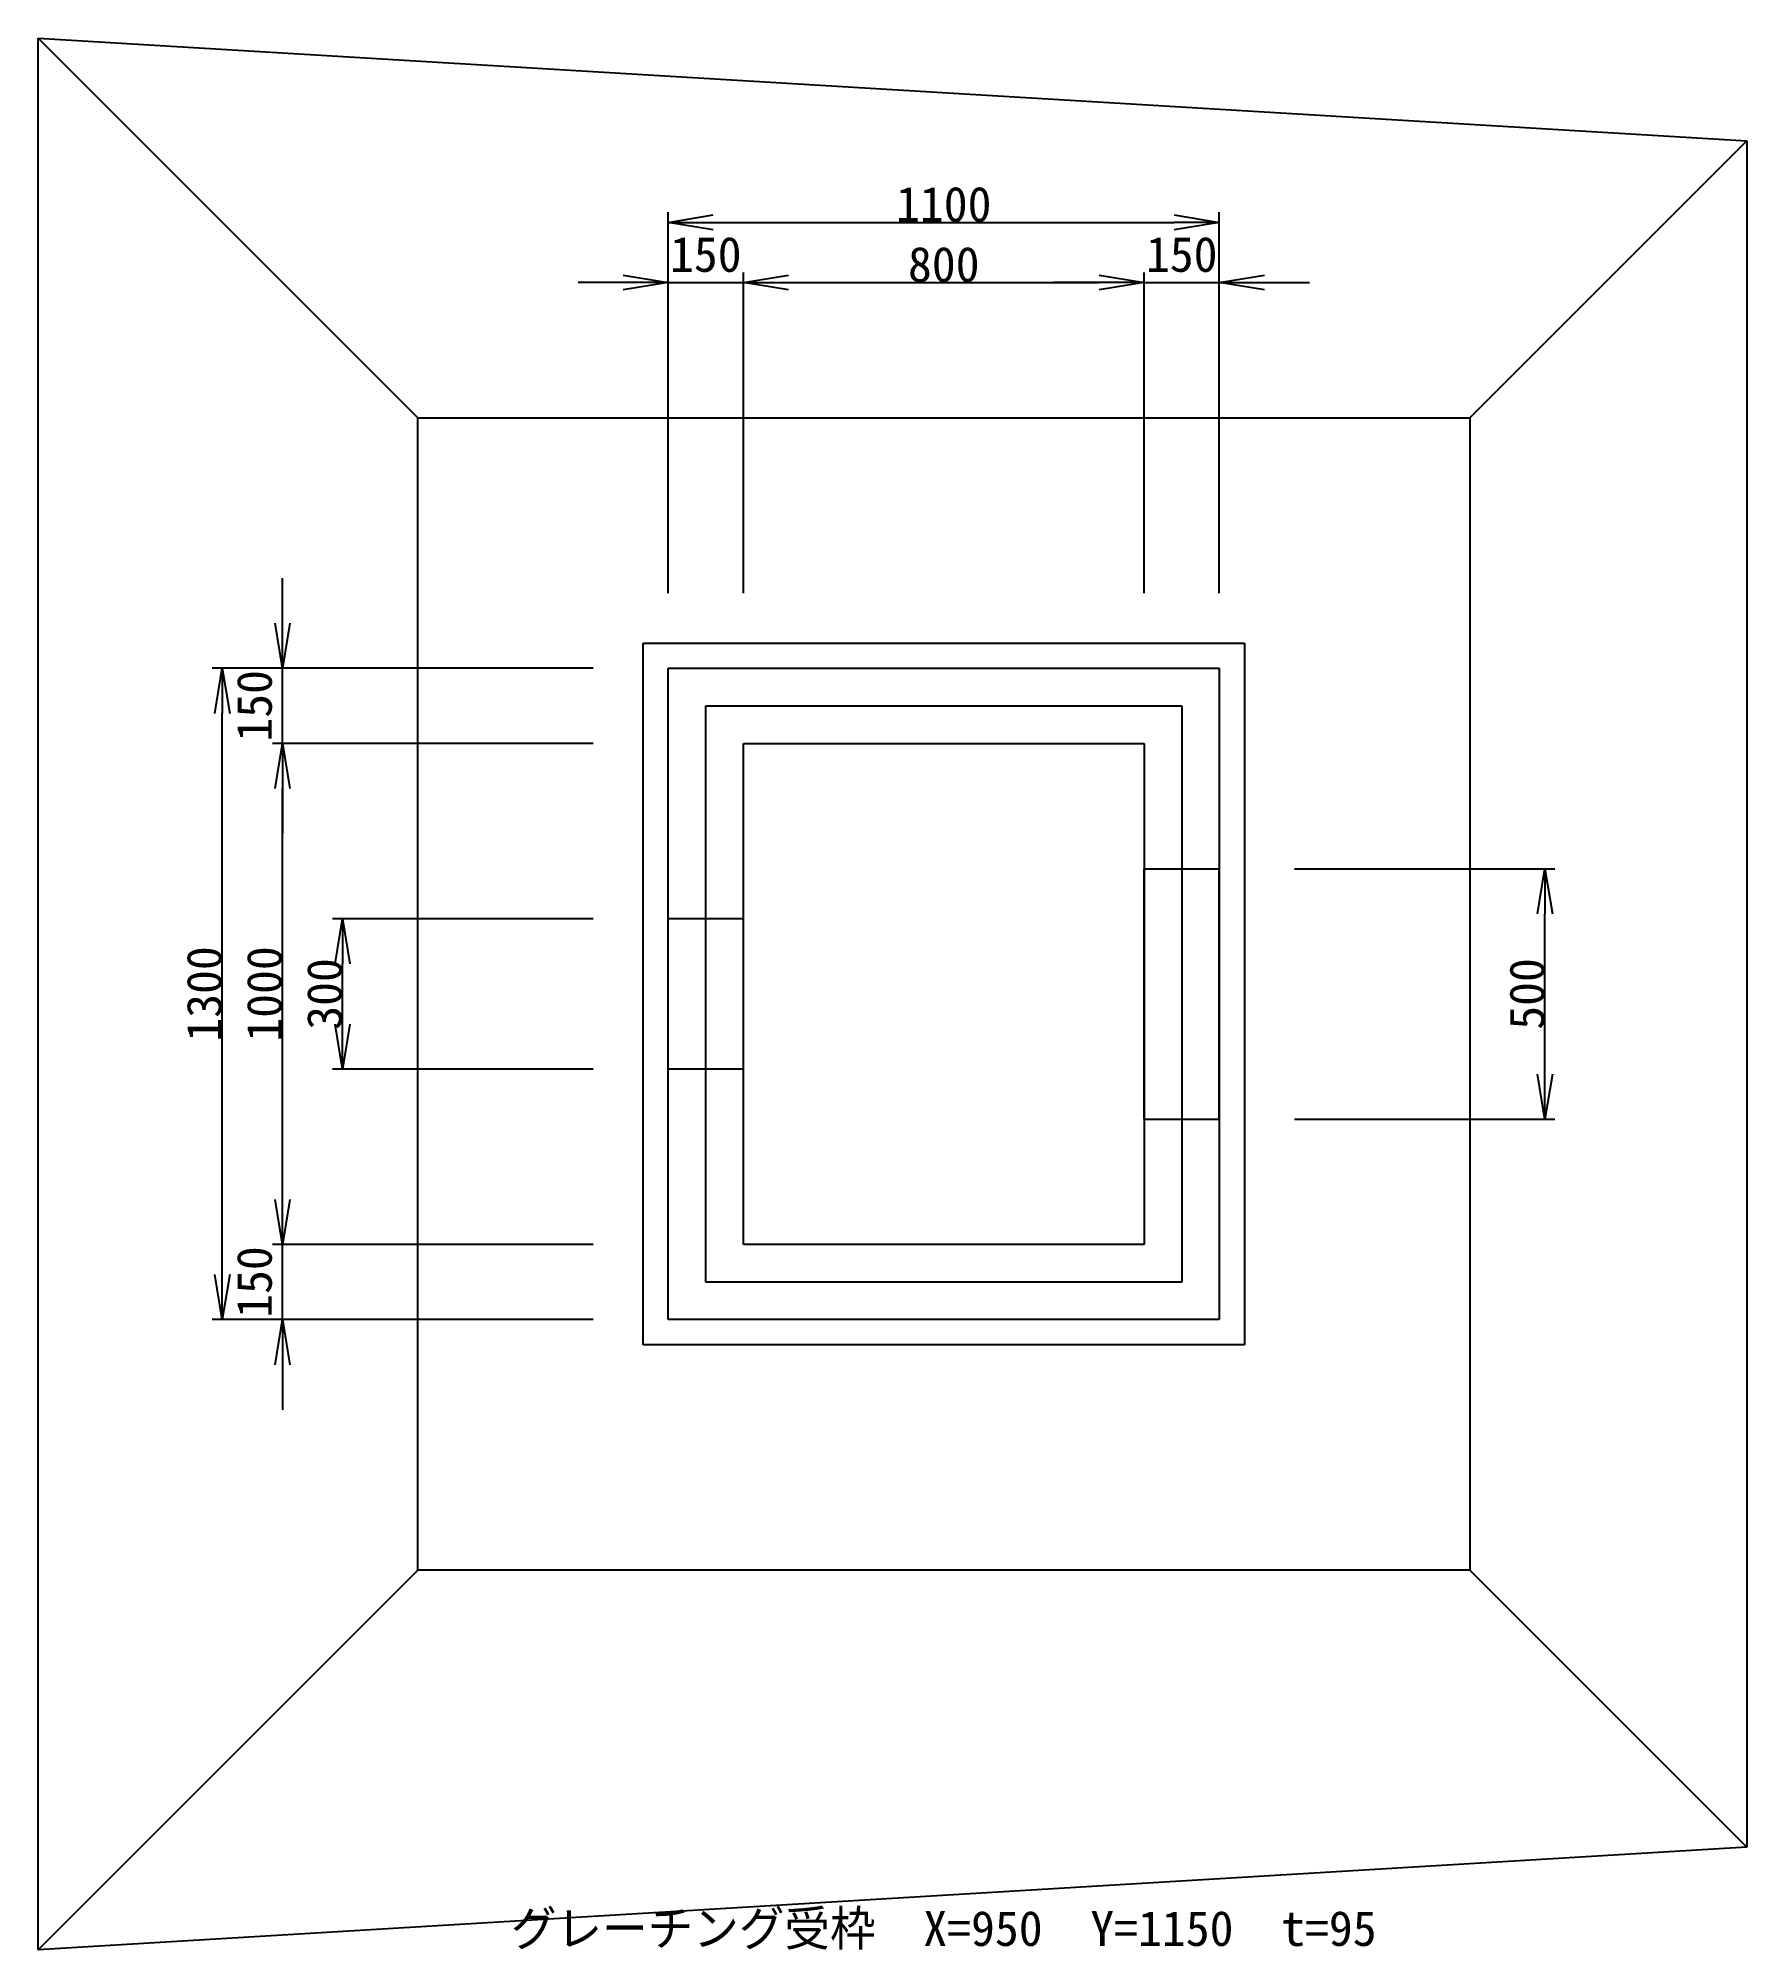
# Model space of a CAD drawing. Header units: millimetres. Extents: x -1807 to 1603, y -1908 to 1907.
import ezdxf
from ezdxf.enums import TextEntityAlignment as Align

# ---------------------------------------------------------------- set-up
doc = ezdxf.new("R2010")
doc.units = ezdxf.units.MM
doc.linetypes.add('DASHED', pattern=[2, 2])
for name, color, linetype in [('MASU_BASE', 2, 'Continuous'), ('MASU_CONC', 7, 'Continuous'), ('MASU_DIM', 7, 'Continuous'), ('MASU_EARTH', 3, 'Continuous'), ('MASU_GRAT', 4, 'Continuous'), ('MASU_KIRI', 6, 'Continuous')]:
    doc.layers.add(name, color=color, linetype=linetype)
doc.dimstyles.new('MASU_DIM_STYLE', dxfattribs={"dimtxt": 70, "dimasz": 90, "dimexe": 20, "dimexo": 0, "dimtad": 1, "dimblk": 'OPEN', "dimblk1": 'OPEN', "dimblk2": 'OPEN', "dimcen": 2.5, "dimclrd": 7, "dimclre": 7, "dimclrt": 7, "dimazin": 3, "dimtfac": 1, "dimtmove": 0, "dimatfit": 3, "dimlwd": -4, "dimlwe": -4})

# ---------------------------------------------------------------- blocks, each defined once
blk = doc.blocks.new('_OPEN')
at = {"color": 0, "linetype": 'BYBLOCK'}
blk.add_line((0, 0), (-1, 0), dxfattribs=at)
blk.add_lwpolyline([(-1, 0.164), (0, 0), (-1, -0.164)], dxfattribs=at)
blk = doc.blocks.new('*D1')
at = {"color": 7}
for p, q in [((700, 250), (1220, 250)), ((1200, -160), (1200, 160)), ((700, -250), (1220, -250))]:
    blk.add_line(p, q, dxfattribs=at)
at = {"layer": 'Defpoints'}
for p in [(700, 250), (700, -250), (1200, -250)]:
    blk.add_point(p, dxfattribs=at)
at = {"layer": 'MASU_DIM', "color": 7, "xscale": 90, "yscale": 90}
for p, rotation in [((1200, 250), 90), ((1200, -250), 270)]:
    blk.add_blockref('_OPEN', p, dxfattribs=dict(at, rotation=rotation))
at = {"layer": 'MASU_DIM', "color": 7, "insert": (1164.375, 0), "char_height": 70, "attachment_point": 5, "rotation": 90}
blk.add_mtext('500', dxfattribs=at)
blk = doc.blocks.new('*D2')
at = {"color": 7}
for p, q in [((-700, 150), (-1220, 150)), ((-1200, -60), (-1200, 60)), ((-700, -150), (-1220, -150))]:
    blk.add_line(p, q, dxfattribs=at)
at = {"layer": 'Defpoints'}
for p in [(-700, 150), (-1200, -150), (-700, -150)]:
    blk.add_point(p, dxfattribs=at)
at = {"layer": 'MASU_DIM', "color": 7, "xscale": 90, "yscale": 90}
for p, rotation in [((-1200, 150), 90), ((-1200, -150), 270)]:
    blk.add_blockref('_OPEN', p, dxfattribs=dict(at, rotation=rotation))
at = {"layer": 'MASU_DIM', "color": 7, "insert": (-1235.625, 0), "char_height": 70, "attachment_point": 5, "rotation": 90}
blk.add_mtext('300', dxfattribs=at)
blk = doc.blocks.new('*D3')
at = {"color": 7}
for p, q in [((-640, 1420), (-730, 1420)), ((-550, 800), (-550, 1440)), ((-550, 1420), (-400, 1420)), ((-400, 800), (-400, 1440)), ((-310, 1420), (-220, 1420))]:
    blk.add_line(p, q, dxfattribs=at)
at = {"layer": 'Defpoints'}
for p in [(-550, 1420), (-550, 800), (-400, 800)]:
    blk.add_point(p, dxfattribs=at)
at = {"layer": 'MASU_DIM', "color": 7, "xscale": 90, "yscale": 90}
blk.add_blockref('_OPEN', (-550, 1420), dxfattribs=at)
at = {"layer": 'MASU_DIM', "color": 7, "xscale": 90, "yscale": 90, "rotation": 180}
blk.add_blockref('_OPEN', (-400, 1420), dxfattribs=at)
at = {"layer": 'MASU_DIM', "color": 7, "insert": (-475, 1475.625), "char_height": 70, "attachment_point": 5}
blk.add_mtext('150', dxfattribs=at)
blk = doc.blocks.new('*D4')
at = {"color": 7}
for p, q in [((-400, 800), (-400, 1440)), ((-310, 1420), (310, 1420)), ((400, 800), (400, 1440))]:
    blk.add_line(p, q, dxfattribs=at)
at = {"layer": 'Defpoints'}
for p in [(-400, 1420), (-400, 800), (400, 800)]:
    blk.add_point(p, dxfattribs=at)
at = {"layer": 'MASU_DIM', "color": 7, "xscale": 90, "yscale": 90, "rotation": 180}
blk.add_blockref('_OPEN', (-400, 1420), dxfattribs=at)
at = {"layer": 'MASU_DIM', "color": 7, "xscale": 90, "yscale": 90}
blk.add_blockref('_OPEN', (400, 1420), dxfattribs=at)
at = {"layer": 'MASU_DIM', "color": 7, "insert": (0, 1455.625), "char_height": 70, "attachment_point": 5}
blk.add_mtext('800', dxfattribs=at)
blk = doc.blocks.new('*D5')
at = {"color": 7}
for p, q in [((310, 1420), (220, 1420)), ((400, 800), (400, 1440)), ((400, 1420), (550, 1420)), ((550, 800), (550, 1440)), ((640, 1420), (730, 1420))]:
    blk.add_line(p, q, dxfattribs=at)
at = {"layer": 'Defpoints'}
for p in [(400, 1420), (400, 800), (550, 800)]:
    blk.add_point(p, dxfattribs=at)
at = {"layer": 'MASU_DIM', "color": 7, "xscale": 90, "yscale": 90}
blk.add_blockref('_OPEN', (400, 1420), dxfattribs=at)
at = {"layer": 'MASU_DIM', "color": 7, "xscale": 90, "yscale": 90, "rotation": 180}
blk.add_blockref('_OPEN', (550, 1420), dxfattribs=at)
at = {"layer": 'MASU_DIM', "color": 7, "insert": (475, 1475.625), "char_height": 70, "attachment_point": 5}
blk.add_mtext('150', dxfattribs=at)
blk = doc.blocks.new('*D6')
at = {"color": 7}
for p, q in [((-1320, -410), (-1320, -320)), ((-700, -500), (-1340, -500)), ((-1320, -650), (-1320, -500)), ((-700, -650), (-1340, -650)), ((-1320, -740), (-1320, -830))]:
    blk.add_line(p, q, dxfattribs=at)
at = {"layer": 'Defpoints'}
for p in [(-700, -500), (-1320, -650), (-700, -650)]:
    blk.add_point(p, dxfattribs=at)
at = {"layer": 'MASU_DIM', "color": 7, "xscale": 90, "yscale": 90}
for p, rotation in [((-1320, -500), 270), ((-1320, -650), 90)]:
    blk.add_blockref('_OPEN', p, dxfattribs=dict(at, rotation=rotation))
at = {"layer": 'MASU_DIM', "color": 7, "insert": (-1375.625, -575), "char_height": 70, "attachment_point": 5, "rotation": 90}
blk.add_mtext('150', dxfattribs=at)
blk = doc.blocks.new('*D7')
at = {"color": 7}
for p, q in [((-700, 500), (-1340, 500)), ((-1320, -410), (-1320, 410)), ((-700, -500), (-1340, -500))]:
    blk.add_line(p, q, dxfattribs=at)
at = {"layer": 'Defpoints'}
for p in [(-700, 500), (-1320, -500), (-700, -500)]:
    blk.add_point(p, dxfattribs=at)
at = {"layer": 'MASU_DIM', "color": 7, "xscale": 90, "yscale": 90}
for p, rotation in [((-1320, 500), 90), ((-1320, -500), 270)]:
    blk.add_blockref('_OPEN', p, dxfattribs=dict(at, rotation=rotation))
at = {"layer": 'MASU_DIM', "color": 7, "insert": (-1355.625, 0), "char_height": 70, "attachment_point": 5, "rotation": 90}
blk.add_mtext('1000', dxfattribs=at)
blk = doc.blocks.new('*D8')
at = {"color": 7}
for p, q in [((-1320, 740), (-1320, 830)), ((-700, 650), (-1340, 650)), ((-1320, 500), (-1320, 650)), ((-700, 500), (-1340, 500)), ((-1320, 410), (-1320, 320))]:
    blk.add_line(p, q, dxfattribs=at)
at = {"layer": 'Defpoints'}
for p in [(-700, 650), (-1320, 500), (-700, 500)]:
    blk.add_point(p, dxfattribs=at)
at = {"layer": 'MASU_DIM', "color": 7, "xscale": 90, "yscale": 90}
for p, rotation in [((-1320, 650), 270), ((-1320, 500), 90)]:
    blk.add_blockref('_OPEN', p, dxfattribs=dict(at, rotation=rotation))
at = {"layer": 'MASU_DIM', "color": 7, "insert": (-1375.625, 575), "char_height": 70, "attachment_point": 5, "rotation": 90}
blk.add_mtext('150', dxfattribs=at)
blk = doc.blocks.new('*D9')
at = {"color": 7}
for p, q in [((-550, 800), (-550, 1560)), ((-460, 1540), (460, 1540)), ((550, 800), (550, 1560))]:
    blk.add_line(p, q, dxfattribs=at)
at = {"layer": 'Defpoints'}
for p in [(-550, 1540), (-550, 800), (550, 800)]:
    blk.add_point(p, dxfattribs=at)
at = {"layer": 'MASU_DIM', "color": 7, "xscale": 90, "yscale": 90, "rotation": 180}
blk.add_blockref('_OPEN', (-550, 1540), dxfattribs=at)
at = {"layer": 'MASU_DIM', "color": 7, "xscale": 90, "yscale": 90}
blk.add_blockref('_OPEN', (550, 1540), dxfattribs=at)
at = {"layer": 'MASU_DIM', "color": 7, "insert": (0, 1575.625), "char_height": 70, "attachment_point": 5}
blk.add_mtext('1100', dxfattribs=at)
blk = doc.blocks.new('*D10')
at = {"color": 7}
for p, q in [((-700, 650), (-1460, 650)), ((-1440, -560), (-1440, 560)), ((-700, -650), (-1460, -650))]:
    blk.add_line(p, q, dxfattribs=at)
at = {"layer": 'Defpoints'}
for p in [(-700, 650), (-1440, -650), (-700, -650)]:
    blk.add_point(p, dxfattribs=at)
at = {"layer": 'MASU_DIM', "color": 7, "xscale": 90, "yscale": 90}
for p, rotation in [((-1440, 650), 90), ((-1440, -650), 270)]:
    blk.add_blockref('_OPEN', p, dxfattribs=dict(at, rotation=rotation))
at = {"layer": 'MASU_DIM', "color": 7, "insert": (-1475.625, 0), "char_height": 70, "attachment_point": 5, "rotation": 90}
blk.add_mtext('1300', dxfattribs=at)

msp = doc.modelspace()

# ---------------------------------------------------------------- linework, layer by layer
at = {"layer": 'MASU_BASE', "linetype": 'Continuous'}
for p, q in [((-600, -700), (-600, 700)), ((-600, 700), (600, 700)), ((600, 700), (600, -700)), ((600, -700), (-600, -700))]:
    msp.add_line(p, q, dxfattribs=at)
at = {"layer": 'MASU_CONC', "linetype": 'Continuous'}
for p, q in [((-550, -650), (-550, 650)), ((-550, 650), (550, 650)), ((550, 650), (550, -650)), ((-400, -500), (-400, 500)), ((-400, 500), (400, 500)), ((400, 500), (400, -500)), ((400, -500), (-400, -500)), ((550, -650), (-550, -650))]:
    msp.add_line(p, q, dxfattribs=at)
at = {"layer": 'MASU_EARTH', "linetype": 'DASHED'}
for p, q in [((-1807.447, -1907.447), (-1807.447, 1907.447)), ((-1807.447, 1907.447), (1602.83, 1702.83)), ((-1807.447, 1907.447), (-1050, 1150)), ((1602.83, 1702.83), (1050, 1150)), ((1602.83, 1702.83), (1602.83, -1702.83)), ((-1050, -1150), (-1050, 1150)), ((-1050, 1150), (1050, 1150)), ((1050, 1150), (1050, -1150)), ((-1807.447, -1907.447), (-1050, -1150)), ((1050, -1150), (-1050, -1150)), ((1602.83, -1702.83), (1050, -1150)), ((1602.83, -1702.83), (-1807.447, -1907.447))]:
    msp.add_line(p, q, dxfattribs=at)
at = {"layer": 'MASU_GRAT', "linetype": 'Continuous'}
for p, q in [((-475, -575), (-475, 575)), ((-475, 575), (475, 575)), ((475, 575), (475, -575)), ((475, -575), (-475, -575))]:
    msp.add_line(p, q, dxfattribs=at)
at = {"layer": 'MASU_KIRI', "linetype": 'DASHED'}
for p, q in [((400, -250), (400, 250)), ((400, 250), (550, 250)), ((550, -250), (550, 250)), ((-550, -150), (-550, 150)), ((-400, 150), (-550, 150)), ((-400, -150), (-400, 150)), ((-400, -150), (-550, -150)), ((400, -250), (550, -250))]:
    msp.add_line(p, q, dxfattribs=at)

# ---------------------------------------------------------------- texts
at = {"layer": 'MASU_DIM', "color": 7}
msp.add_text('グレーチング受枠  X=950  Y=1150  t=95', height=70, dxfattribs=at).set_placement((0, -1900), align=Align.CENTER)

# ---------------------------------------------------------------- dimensions: what is measured, and where the dimension line sits
at = {"layer": 'MASU_DIM'}
for base, p1, p2, picture, middle in [((-550, 1540), (-550, 800), (550, 800), '*D9', (0, 1575.625)), ((-550, 1420), (-550, 800), (-400, 800), '*D3', (-475, 1475.625)), ((-400, 1420), (-400, 800), (400, 800), '*D4', (0, 1455.625)), ((400, 1420), (400, 800), (550, 800), '*D5', (475, 1475.625))]:
    dim = msp.add_linear_dim(base=base, p1=p1, p2=p2, dimstyle='MASU_DIM_STYLE', dxfattribs=at)
    dim.commit()
    dim.dimension.update_dxf_attribs({"geometry": picture, "text_midpoint": middle})
for base, p1, p2, picture, middle in [((-1320, 500), (-700, 500), (-700, 650), '*D8', (-1375.625, 575)), ((-1440, -650), (-700, -650), (-700, 650), '*D10', (-1475.625, 0)), ((-1320, -500), (-700, -500), (-700, 500), '*D7', (-1355.625, 0)), ((1200, -250), (700, -250), (700, 250), '*D1', (1164.375, 0)), ((-1200, -150), (-700, -150), (-700, 150), '*D2', (-1235.625, 0)), ((-1320, -650), (-700, -650), (-700, -500), '*D6', (-1375.625, -575))]:
    dim = msp.add_linear_dim(base=base, p1=p1, p2=p2, angle=90, dimstyle='MASU_DIM_STYLE', dxfattribs=at)
    dim.commit()
    dim.dimension.update_dxf_attribs({"geometry": picture, "text_midpoint": middle})

doc.saveas('drawing.dxf')
